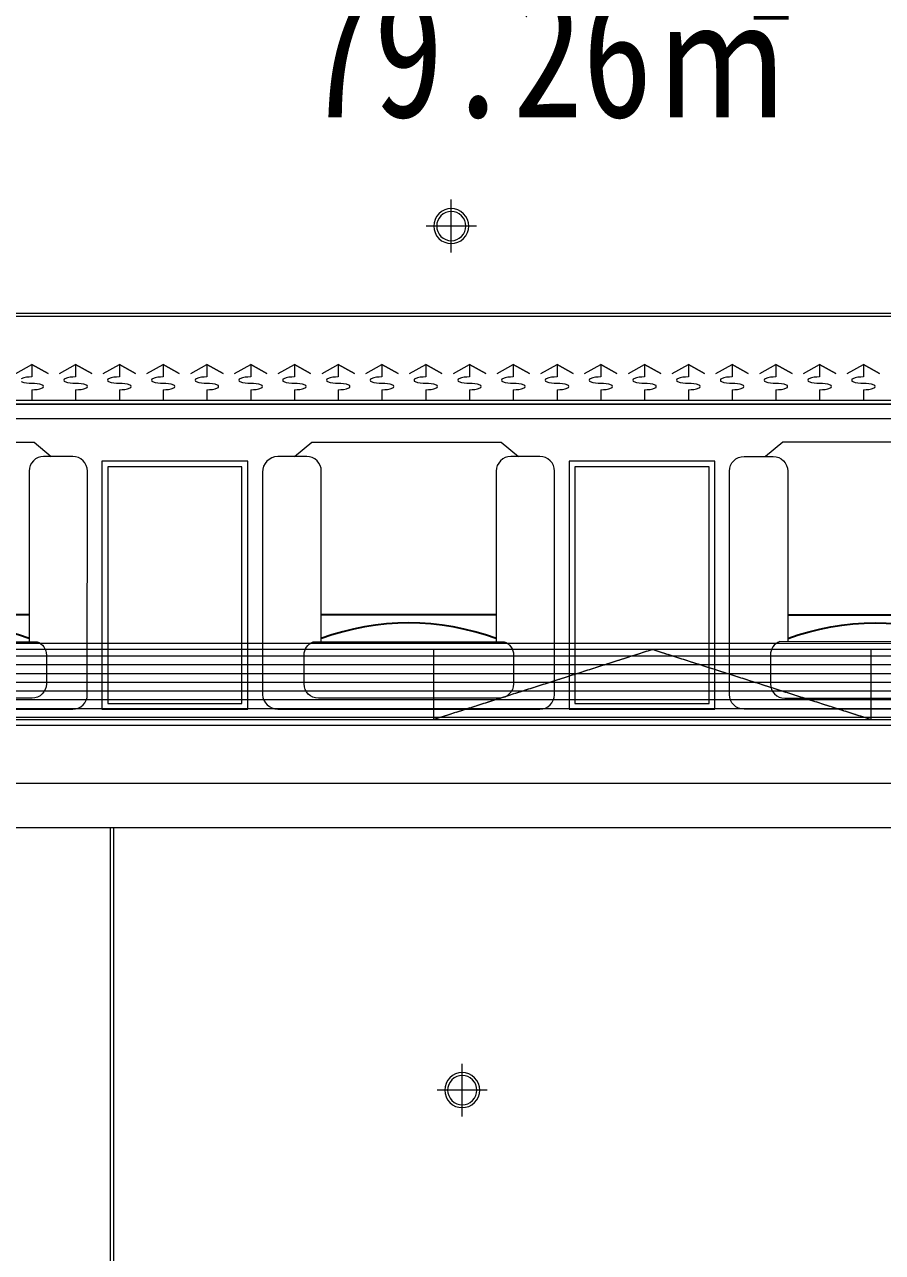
# Model space of a CAD drawing. Header units: millimetres. Extents: x 33621 to 401573, y -91663 to 133135.
# Drawn here: x 95997 to 98937, y -50767 to -46560 of the extents above; entities that cross this region are included whole.
import ezdxf

# ---------------------------------------------------------------- set-up
doc = ezdxf.new("R2010")
doc.units = ezdxf.units.MM
doc.header["$LTSCALE"] = 10
for name, pattern in [('DASH', [0.35, 0.25, -0.1]), ('DASHDOT2', [0.5, 0.25, -0.125, 0, -0.125]), ('DOTE', [2.42, 2, -0.2, 0.02, -0.2])]:
    doc.linetypes.add(name, pattern=pattern)
doc.layers.get('0').update_dxf_attribs({"color": 253})
doc.layers.add('FC-Text Annotation', color=253, linetype='Continuous')
doc.layers.add('FF-FURN', color=253, linetype='Continuous')
for name, color, linetype, lineweight in [('FF-FURN【成品家私】', 253, 'Continuous', 0), ('RC-FCU【空调设备】', 253, 'Continuous', 0), ('RC-FIN【天花轮廓线】', 253, 'Continuous', 0), ('RC-LIGHT【天花灯具】', 253, 'Continuous', 0), ('RC-LIGHT【灯带】', 253, 'DASHDOT2', 0), ('RC-STR【天花细线】', 253, 'Continuous', 0), ('Wall【墙体】', 253, 'Continuous', 0)]:
    doc.layers.add(name, color=color, linetype=linetype, lineweight=lineweight)
doc.styles.add('XZC', font='SIMPLEX.SHX', dxfattribs={"width": 0.7, "bigfont": 'hztxt.shx'})
doc.styles.add('文字', font='')
doc.styles.get('文字').set_extended_font_data('SimSun')
doc.linetypes.add('LED_LINE', pattern='A,12.7,-5.08,["LED",XZC,S=2.54,R=0,X=-2.54,Y=-1.27],-6.35', length=24.13)

# ---------------------------------------------------------------- blocks, each defined once
blk = doc.blocks.new('做成ACAD TuKuai0038')
at = {"linetype": 'Continuous'}
for points in [[(23.7, 302.6), (416.4, 559, 0.414214), (428, 614.4), (384.3, 681.3, 0.401507), (325.3, 693), (-186.5, 358.8, 0.379737), (-197, 301.7), (197, -301.7, 0.414214), (252.4, -313.3), (766.8, 22.5, 0.414214), (778.4, 77.9), (734.6, 144.9, 0.414214), (679.3, 156.5), (286.9, -99.8)], [(-99, 278.9), (-32.9, 322.1, -0.307682), (11.4, 321.3), (298.9, -118.2, -0.311698), (282, -159.7), (215.9, -202.9, -0.41398), (161.3, -191.4), (-110.4, 224.3, -0.414214), (-99, 278.9, -1.849117)]]:
    blk.add_lwpolyline(points, format="xyb", dxfattribs=at)
blk.add_lwpolyline([(409.5, 642.7), (468.1, 624.4), (752.9, 188.3), (746.1, 127.3)], dxfattribs=at)
at = {"layer": 'FF-FURN', "color": 57, "linetype": 'Continuous'}
blk.add_line((348.8, -59.3), (85.8, 343.1), dxfattribs=at)
blk.add_arc((-383.7, -250.9), 695.4, 12.9417, 53.3928, dxfattribs=at)
blk = doc.blocks.new('圆形筒灯')
at = {"color": 251, "linetype": 'DOTE', "ltscale": 43.504693}
blk.add_line((0, 90.6), (0, -90.6), dxfattribs=at)
at = {"color": 251, "linetype": 'DOTE', "ltscale": 41.297046}
blk.add_line((86, 0), (-86, 0), dxfattribs=at)
blk.add_ellipse((0, 0), major_axis=(-42.4, 42.4), ratio=1, start_param=2.355868237233172, end_param=8.639053544412757)
at = {"color": 251}
blk.add_ellipse((0, 0), major_axis=(35.4, 35.4), ratio=1, start_param=5.49871431692557, end_param=11.78189962410516, dxfattribs=at)
blk = doc.blocks.new('*U287')
for p, q in [((0, 0), (10500, 0)), ((10500, -12), (0, -12)), ((3825, -49.3), (3825, -12)), ((3975, -49.3), (3975, -12)), ((4125, -49.3), (4125, -12)), ((4275, -49.3), (4275, -12)), ((4425, -49.3), (4425, -12)), ((4575, -49.3), (4575, -12)), ((4725, -49.3), (4725, -12)), ((4875, -49.3), (4875, -12)), ((5025, -49.3), (5025, -12)), ((5175, -49.3), (5175, -12)), ((5325, -49.3), (5325, -12)), ((5475, -49.3), (5475, -12)), ((5625, -49.3), (5625, -12)), ((5775, -49.3), (5775, -12)), ((5925, -49.3), (5925, -12)), ((6075, -49.3), (6075, -12)), ((6225, -49.3), (6225, -12)), ((6375, -49.3), (6375, -12)), ((6525, -49.3), (6525, -12)), ((6675, -49.3), (6675, -12)), ((3769.6, -104.5), (3825, -136.2)), ((3825, -136.2), (3825, -93.2)), ((3880.4, -104.5), (3825, -136.2)), ((3825, -136.2), (3880.4, -104.5)), ((3919.6, -104.5), (3975, -136.2)), ((3975, -136.2), (3975, -93.2)), ((4030.4, -104.5), (3975, -136.2)), ((3975, -136.2), (4030.4, -104.5)), ((4069.6, -104.5), (4125, -136.2)), ((4125, -136.2), (4125, -93.2)), ((4180.4, -104.5), (4125, -136.2)), ((4125, -136.2), (4180.4, -104.5)), ((4219.6, -104.5), (4275, -136.2)), ((4275, -136.2), (4275, -93.2)), ((4330.4, -104.5), (4275, -136.2)), ((4275, -136.2), (4330.4, -104.5)), ((4369.6, -104.5), (4425, -136.2)), ((4425, -136.2), (4425, -93.2)), ((4480.4, -104.5), (4425, -136.2)), ((4425, -136.2), (4480.4, -104.5)), ((4519.6, -104.5), (4575, -136.2)), ((4575, -136.2), (4575, -93.2)), ((4630.4, -104.5), (4575, -136.2)), ((4575, -136.2), (4630.4, -104.5)), ((4669.6, -104.5), (4725, -136.2)), ((4725, -136.2), (4725, -93.2)), ((4780.4, -104.5), (4725, -136.2)), ((4725, -136.2), (4780.4, -104.5)), ((4819.6, -104.5), (4875, -136.2)), ((4875, -136.2), (4875, -93.2)), ((4930.4, -104.5), (4875, -136.2)), ((4875, -136.2), (4930.4, -104.5)), ((4969.6, -104.5), (5025, -136.2)), ((5025, -136.2), (5025, -93.2)), ((5080.4, -104.5), (5025, -136.2)), ((5025, -136.2), (5080.4, -104.5)), ((5119.6, -104.5), (5175, -136.2)), ((5175, -136.2), (5175, -93.2)), ((5230.4, -104.5), (5175, -136.2)), ((5175, -136.2), (5230.4, -104.5)), ((5269.6, -104.5), (5325, -136.2)), ((5325, -136.2), (5325, -93.2)), ((5380.4, -104.5), (5325, -136.2)), ((5325, -136.2), (5380.4, -104.5)), ((5419.6, -104.5), (5475, -136.2)), ((5475, -136.2), (5475, -93.2)), ((5530.4, -104.5), (5475, -136.2)), ((5475, -136.2), (5530.4, -104.5)), ((5569.6, -104.5), (5625, -136.2)), ((5625, -136.2), (5625, -93.2)), ((5680.4, -104.5), (5625, -136.2)), ((5625, -136.2), (5680.4, -104.5)), ((5719.6, -104.5), (5775, -136.2)), ((5775, -136.2), (5775, -93.2)), ((5830.4, -104.5), (5775, -136.2)), ((5775, -136.2), (5830.4, -104.5)), ((5869.6, -104.5), (5925, -136.2)), ((5925, -136.2), (5925, -93.2)), ((5980.4, -104.5), (5925, -136.2)), ((5925, -136.2), (5980.4, -104.5)), ((6019.6, -104.5), (6075, -136.2)), ((6075, -136.2), (6075, -93.2)), ((6130.4, -104.5), (6075, -136.2)), ((6075, -136.2), (6130.4, -104.5)), ((6169.6, -104.5), (6225, -136.2)), ((6225, -136.2), (6225, -93.2)), ((6280.4, -104.5), (6225, -136.2)), ((6225, -136.2), (6280.4, -104.5)), ((6319.6, -104.5), (6375, -136.2)), ((6375, -136.2), (6375, -93.2)), ((6430.4, -104.5), (6375, -136.2)), ((6375, -136.2), (6430.4, -104.5)), ((6469.6, -104.5), (6525, -136.2)), ((6525, -136.2), (6525, -93.2)), ((6580.4, -104.5), (6525, -136.2)), ((6525, -136.2), (6580.4, -104.5)), ((6619.6, -104.5), (6675, -136.2)), ((6675, -136.2), (6675, -93.2)), ((6730.4, -104.5), (6675, -136.2)), ((6675, -136.2), (6730.4, -104.5))]:
    blk.add_line(p, q)
at = {"extrusion": (0, 0, -1)}
for centre, major_axis, start_param, end_param in [((3822.5, -170.8), (-70.4, -70.4), 2.004284, 2.381239), ((3827.5, -148.9), (-70.4, -70.4), 2.33115, 2.708105), ((3827.5, 28.3), (70.4, -70.4), 0.433488, 0.810442), ((3860, -60.3), (3.69, -3.69), 4.278901, 6.716673), ((3940, -82.2), (3.69, -3.69), 1.137309, 3.57508), ((3972.5, -170.8), (-70.4, -70.4), 2.004284, 2.381239), ((3977.5, -148.9), (-70.4, -70.4), 2.33115, 2.708105), ((3977.5, 28.3), (70.4, -70.4), 0.433488, 0.810442), ((4010, -60.3), (3.69, -3.69), 4.278901, 6.716673), ((4090, -82.2), (3.69, -3.69), 1.137309, 3.57508), ((4122.5, -170.8), (-70.4, -70.4), 2.004284, 2.381239), ((4127.5, -148.9), (-70.4, -70.4), 2.33115, 2.708105), ((4127.5, 28.3), (70.4, -70.4), 0.433488, 0.810442), ((4160, -60.3), (3.69, -3.69), 4.278901, 6.716673), ((4240, -82.2), (3.69, -3.69), 1.137309, 3.57508), ((4272.5, -170.8), (-70.4, -70.4), 2.004284, 2.381239), ((4277.5, -148.9), (-70.4, -70.4), 2.33115, 2.708105), ((4277.5, 28.3), (70.4, -70.4), 0.433488, 0.810442), ((4310, -60.3), (3.69, -3.69), 4.278901, 6.716673), ((4390, -82.2), (3.69, -3.69), 1.137309, 3.57508), ((4422.5, -170.8), (-70.4, -70.4), 2.004284, 2.381239), ((4427.5, -148.9), (-70.4, -70.4), 2.33115, 2.708105), ((4427.5, 28.3), (70.4, -70.4), 0.433488, 0.810442), ((4460, -60.3), (3.69, -3.69), 4.278901, 6.716673), ((4540, -82.2), (3.69, -3.69), 1.137309, 3.57508), ((4572.5, -170.8), (-70.4, -70.4), 2.004284, 2.381239), ((4577.5, -148.9), (-70.4, -70.4), 2.33115, 2.708105), ((4577.5, 28.3), (70.4, -70.4), 0.433488, 0.810442), ((4610, -60.3), (3.69, -3.69), 4.278901, 6.716673), ((4690, -82.2), (3.69, -3.69), 1.137309, 3.57508), ((4722.5, -170.8), (-70.4, -70.4), 2.004284, 2.381239), ((4727.5, -148.9), (-70.4, -70.4), 2.33115, 2.708105), ((4727.5, 28.3), (70.4, -70.4), 0.433488, 0.810442), ((4760, -60.3), (3.69, -3.69), 4.278901, 6.716673), ((4840, -82.2), (3.69, -3.69), 1.137309, 3.57508), ((4872.5, -170.8), (-70.4, -70.4), 2.004284, 2.381239), ((4877.5, -148.9), (-70.4, -70.4), 2.33115, 2.708105), ((4877.5, 28.3), (70.4, -70.4), 0.433488, 0.810442), ((4910, -60.3), (3.69, -3.69), 4.278901, 6.716673), ((4990, -82.2), (3.69, -3.69), 1.137309, 3.57508), ((5022.5, -170.8), (-70.4, -70.4), 2.004284, 2.381239), ((5027.5, -148.9), (-70.4, -70.4), 2.33115, 2.708105), ((5027.5, 28.3), (70.4, -70.4), 0.433488, 0.810442), ((5060, -60.3), (3.69, -3.69), 4.278901, 6.716673), ((5140, -82.2), (3.69, -3.69), 1.137309, 3.57508), ((5172.5, -170.8), (-70.4, -70.4), 2.004284, 2.381239), ((5177.5, -148.9), (-70.4, -70.4), 2.33115, 2.708105), ((5177.5, 28.3), (70.4, -70.4), 0.433488, 0.810442), ((5210, -60.3), (3.69, -3.69), 4.278901, 6.716673), ((5290, -82.2), (3.69, -3.69), 1.137309, 3.57508), ((5322.5, -170.8), (-70.4, -70.4), 2.004284, 2.381239), ((5327.5, -148.9), (-70.4, -70.4), 2.33115, 2.708105), ((5327.5, 28.3), (70.4, -70.4), 0.433488, 0.810442), ((5360, -60.3), (3.69, -3.69), 4.278901, 6.716673), ((5440, -82.2), (3.69, -3.69), 1.137309, 3.57508), ((5472.5, -170.8), (-70.4, -70.4), 2.004284, 2.381239), ((5477.5, -148.9), (-70.4, -70.4), 2.33115, 2.708105), ((5477.5, 28.3), (70.4, -70.4), 0.433488, 0.810442), ((5510, -60.3), (3.69, -3.69), 4.278901, 6.716673), ((5590, -82.2), (3.69, -3.69), 1.137309, 3.57508), ((5622.5, -170.8), (-70.4, -70.4), 2.004284, 2.381239), ((5627.5, -148.9), (-70.4, -70.4), 2.33115, 2.708105), ((5627.5, 28.3), (70.4, -70.4), 0.433488, 0.810442), ((5660, -60.3), (3.69, -3.69), 4.278901, 6.716673), ((5740, -82.2), (3.69, -3.69), 1.137309, 3.57508), ((5772.5, -170.8), (-70.4, -70.4), 2.004284, 2.381239), ((5777.5, -148.9), (-70.4, -70.4), 2.33115, 2.708105), ((5777.5, 28.3), (70.4, -70.4), 0.433488, 0.810442), ((5810, -60.3), (3.69, -3.69), 4.278901, 6.716673), ((5890, -82.2), (3.69, -3.69), 1.137309, 3.57508), ((5922.5, -170.8), (-70.4, -70.4), 2.004284, 2.381239), ((5927.5, -148.9), (-70.4, -70.4), 2.33115, 2.708105), ((5927.5, 28.3), (70.4, -70.4), 0.433488, 0.810442), ((5960, -60.3), (3.69, -3.69), 4.278901, 6.716673), ((6040, -82.2), (3.69, -3.69), 1.137309, 3.57508), ((6072.5, -170.8), (-70.4, -70.4), 2.004284, 2.381239), ((6077.5, -148.9), (-70.4, -70.4), 2.33115, 2.708105), ((6077.5, 28.3), (70.4, -70.4), 0.433488, 0.810442), ((6110, -60.3), (3.69, -3.69), 4.278901, 6.716673), ((6190, -82.2), (3.69, -3.69), 1.137309, 3.57508), ((6222.5, -170.8), (-70.4, -70.4), 2.004284, 2.381239), ((6227.5, -148.9), (-70.4, -70.4), 2.33115, 2.708105), ((6227.5, 28.3), (70.4, -70.4), 0.433488, 0.810442), ((6260, -60.3), (3.69, -3.69), 4.278901, 6.716673), ((6340, -82.2), (3.69, -3.69), 1.137309, 3.57508), ((6372.5, -170.8), (-70.4, -70.4), 2.004284, 2.381239), ((6377.5, -148.9), (-70.4, -70.4), 2.33115, 2.708105), ((6377.5, 28.3), (70.4, -70.4), 0.433488, 0.810442), ((6410, -60.3), (3.69, -3.69), 4.278901, 6.716673), ((6490, -82.2), (3.69, -3.69), 1.137309, 3.57508), ((6522.5, -170.8), (-70.4, -70.4), 2.004284, 2.381239), ((6527.5, -148.9), (-70.4, -70.4), 2.33115, 2.708105), ((6527.5, 28.3), (70.4, -70.4), 0.433488, 0.810442), ((6560, -60.3), (3.69, -3.69), 4.278901, 6.716673), ((6640, -82.2), (3.69, -3.69), 1.137309, 3.57508), ((6672.5, -170.8), (-70.4, -70.4), 2.004284, 2.381239), ((6677.5, -148.9), (-70.4, -70.4), 2.33115, 2.708105), ((6677.5, 28.3), (70.4, -70.4), 0.433488, 0.810442), ((6710, -60.3), (3.69, -3.69), 4.278901, 6.716673), ((3822.5, 6.4), (70.4, -70.4), 0.760354, 1.137309), ((3972.5, 6.4), (70.4, -70.4), 0.760354, 1.137309), ((4122.5, 6.4), (70.4, -70.4), 0.760354, 1.137309), ((4272.5, 6.4), (70.4, -70.4), 0.760354, 1.137309), ((4422.5, 6.4), (70.4, -70.4), 0.760354, 1.137309), ((4572.5, 6.4), (70.4, -70.4), 0.760354, 1.137309), ((4722.5, 6.4), (70.4, -70.4), 0.760354, 1.137309), ((4872.5, 6.4), (70.4, -70.4), 0.760354, 1.137309), ((5022.5, 6.4), (70.4, -70.4), 0.760354, 1.137309), ((5172.5, 6.4), (70.4, -70.4), 0.760354, 1.137309), ((5322.5, 6.4), (70.4, -70.4), 0.760354, 1.137309), ((5472.5, 6.4), (70.4, -70.4), 0.760354, 1.137309), ((5622.5, 6.4), (70.4, -70.4), 0.760354, 1.137309), ((5772.5, 6.4), (70.4, -70.4), 0.760354, 1.137309), ((5922.5, 6.4), (70.4, -70.4), 0.760354, 1.137309), ((6072.5, 6.4), (70.4, -70.4), 0.760354, 1.137309), ((6222.5, 6.4), (70.4, -70.4), 0.760354, 1.137309), ((6372.5, 6.4), (70.4, -70.4), 0.760354, 1.137309), ((6522.5, 6.4), (70.4, -70.4), 0.760354, 1.137309), ((6672.5, 6.4), (70.4, -70.4), 0.760354, 1.137309)]:
    blk.add_ellipse(centre, major_axis=major_axis, ratio=1, start_param=start_param, end_param=end_param, dxfattribs=at)

msp = doc.modelspace()

# ---------------------------------------------------------------- hatches: boundary and pattern name
at = {"layer": 'RC-FCU【空调设备】'}
h = msp.add_hatch(dxfattribs=at)
h.set_pattern_fill('_USER', color=8, scale=30, angle=360, pattern_type=0)
h.set_pattern_definition([(360, (-5833317.93, -1241372.92), (7e-15, 30), [])])
h.paths.add_polyline_path([(102701.5, -48700.6), (102701.5, -48940.6), (92216.5, -48940.6), (92216.5, -48700.6)])

# ---------------------------------------------------------------- linework, layer by layer
at = {"layer": 'FF-FURN【成品家私】'}
for points in [[(96761.6, -48055.7), (96261.6, -48055.7), (96261.6, -48905.7), (96761.6, -48905.7)], [(96741.6, -48075.7), (96281.6, -48075.7), (96281.6, -48885.7), (96741.6, -48885.7)], [(98362.5, -48055.7), (97862.5, -48055.7), (97862.5, -48905.7), (98362.5, -48905.7)], [(98342.5, -48075.7), (97882.5, -48075.7), (97882.5, -48885.7), (98342.5, -48885.7)]]:
    msp.add_lwpolyline(points, close=True, dxfattribs=at)
at = {"layer": 'RC-FCU【空调设备】'}
msp.add_lwpolyline([(92196.5, -48680.6), (92196.5, -48960.6), (102721.5, -48960.6), (102721.5, -48680.6)], close=True, dxfattribs=at)
at = {"layer": 'RC-FCU【空调设备】', "color": 8}
msp.add_lwpolyline([(92216.5, -48700.6), (92216.5, -48940.6), (102701.5, -48940.6), (102701.5, -48700.6)], close=True, dxfattribs=at)
at = {"layer": 'RC-FCU【空调设备】', "color": 8, "linetype": 'DASH'}
msp.add_lwpolyline([(97398.1, -48700.6), (97398.1, -48940.6), (98898.1, -48940.6), (98898.1, -48700.6)], close=True, dxfattribs=at)
msp.add_lwpolyline([(97398.1, -48940.6), (98148.1, -48700.6), (98898.1, -48940.6)], dxfattribs=at)
at = {"layer": 'RC-FIN【天花轮廓线】'}
msp.add_lwpolyline([(92196.5, -44510.6), (102721.5, -44510.6), (102721.5, -47860.6), (92196.5, -47860.6)], close=True, dxfattribs=at)
at = {"layer": 'RC-LIGHT【灯带】', "linetype": 'LED_LINE', "ltscale": 0.015}
msp.add_lwpolyline([(92146.5, -44460.6), (102771.5, -44460.6), (102771.5, -47910.6), (92146.5, -47910.6)], close=True, dxfattribs=at)
at = {"layer": 'RC-STR【天花细线】'}
for points in [[(92496.5, -44810.6), (102421.5, -44810.6), (102421.5, -47560.6), (92496.5, -47560.6)], [(92506.5, -44820.6), (102411.5, -44820.6), (102411.5, -47550.6), (92506.5, -47550.6)], [(96291.5, -49310.6), (96301.5, -49310.6), (96301.5, -51110.6), (96291.5, -51110.6)]]:
    msp.add_lwpolyline(points, close=True, dxfattribs=at)
at = {"layer": 'Wall【墙体】', "color": 6}
for p, q in [((103421.5, -49160.6), (93698.7, -49160.6)), ((93698.7, -49310.6), (103421.5, -49310.6))]:
    msp.add_line(p, q, dxfattribs=at)

# ---------------------------------------------------------------- block references
at = {"layer": 'FF-FURN【成品家私】', "yscale": 1.246882793017455, "zscale": 1.246882793017455}
for p, xscale, rotation in [((95712.4, -48905.8), 1.246882793017455, 56.85305845271117), ((97313.3, -48905.8), 1.246882793017455, 56.85305845271117), ((98911.7, -48905.7), -1.246882793017455, 303.1469415473463)]:
    msp.add_blockref('做成ACAD TuKuai0038', p, dxfattribs=dict(at, xscale=xscale, rotation=rotation))
at = {"layer": 'RC-FCU【空调设备】', "ltscale": 10, "xscale": -1, "rotation": 180}
msp.add_blockref('*U287', (92196.5, -47860.6), dxfattribs=at)
at = {"layer": 'RC-LIGHT【天花灯具】', "xscale": -1, "rotation": 180}
for p in [(97459, -47250.6), (97496.5, -50210.6)]:
    msp.add_blockref('圆形筒灯', p, dxfattribs=at)

# ---------------------------------------------------------------- texts
at = {"layer": 'FC-Text Annotation', "style": '文字', "width": 0.8}
msp.add_text('79.26㎡', height=438.58, dxfattribs=at).set_placement((96954.3, -46877.6))

doc.saveas('drawing.dxf')
